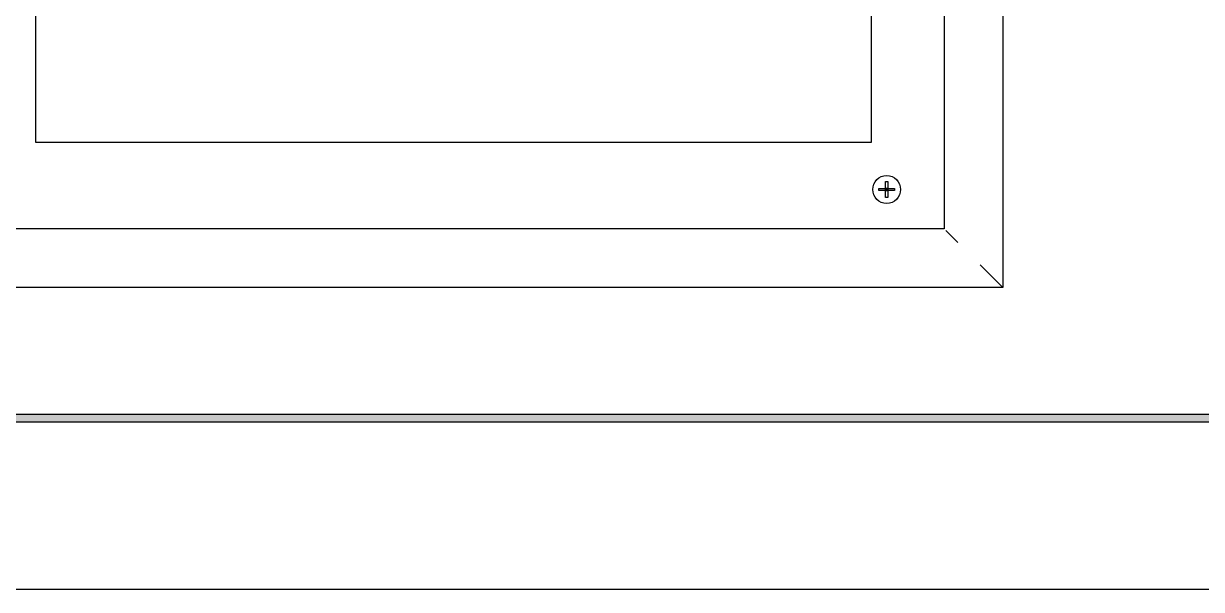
# Model space of a CAD drawing. Header units: millimetres. Extents: x 10903 to 284569, y 2319 to 62017.
# Drawn here: x 237661 to 239435, y 9912 to 10764 of the extents above; entities that cross this region are included whole.
import ezdxf

# ---------------------------------------------------------------- set-up
doc = ezdxf.new("R2010")
doc.units = ezdxf.units.MM
for name, color, linetype in [('cps', 7, 'Continuous'), ('CPST', 6, 'Continuous'), ('FORM', 7, 'Continuous')]:
    doc.layers.add(name, color=color, linetype=linetype)

msp = doc.modelspace()

# ---------------------------------------------------------------- hatches: boundary and pattern name
at = {"layer": 'FORM'}
h = msp.add_hatch(color=256, dxfattribs=at)
h.paths.add_polyline_path([(235876.9, 10175.8), (244984.6, 10175.8), (244984.6, 16461.8), (235876.9, 16461.8)], flags=16)
h.paths.add_polyline_path([(235865.5, 10164.4), (244996.1, 10164.4), (244996.1, 16473.2), (235865.5, 16473.2)])

# ---------------------------------------------------------------- linework, layer by layer
at = {"layer": 'cps'}
for p, q in [((239135.8, 15080), (239135.8, 10366.6)), ((239047.3, 14991.5), (239047.3, 10455.1)), ((238959.2, 10526.1), (238962.4, 10526.1)), ((238959.2, 10515.6), (238959.2, 10526.1)), ((238962.4, 10526.1), (238962.4, 10515.6)), ((238948.8, 10515.6), (238959.2, 10515.6)), ((238948.8, 10512.5), (238948.8, 10515.6)), ((238959.2, 10512.5), (238948.8, 10512.5)), ((238962.4, 10515.6), (238959.2, 10515.6)), ((238959.2, 10515.6), (238960.8, 10514.1)), ((238959.2, 10512.5), (238959.2, 10515.6)), ((238960.8, 10514.1), (238959.2, 10514.1)), ((238960.8, 10514.1), (238959.2, 10512.5)), ((238959.2, 10512.5), (238962.4, 10512.5)), ((238959.2, 10502.1), (238959.2, 10512.5)), ((238962.4, 10502.1), (238959.2, 10502.1)), ((238960.8, 10514.1), (238962.4, 10515.6)), ((238960.8, 10515.6), (238960.8, 10514.1)), ((238962.4, 10514.1), (238960.8, 10514.1)), ((238962.4, 10512.5), (238960.8, 10514.1)), ((238960.8, 10514.1), (238960.8, 10512.5)), ((238962.4, 10515.6), (238962.4, 10512.5)), ((238962.4, 10515.6), (238972.8, 10515.6)), ((238962.4, 10512.5), (238962.4, 10502.1)), ((238972.8, 10512.5), (238962.4, 10512.5)), ((238972.8, 10515.6), (238972.8, 10512.5)), ((239047.3, 10455.1), (237034.3, 10455.1)), ((239049.8, 10452.6), (239068.1, 10434.3)), ((239068.1, 10434.3), (239049.8, 10452.6)), ((239133.7, 10368.7), (239101.8, 10400.6)), ((239101.8, 10400.6), (239133.7, 10368.7)), ((239135.8, 10366.6), (236945.8, 10366.6)), ((239133.7, 10368.7), (239134.4, 10368)), ((239134.4, 10368), (239133.7, 10368.7)), ((239135.8, 10366.6), (239134.4, 10368)), ((239134.4, 10368), (239135.8, 10366.6)), ((239135.8, 10366.6), (239135.8, 10366.6)), ((239135.8, 10366.6), (239135.8, 10366.6))]:
    msp.add_line(p, q, dxfattribs=at)
msp.add_circle((238960.8, 10514.1), 21, dxfattribs=at)
at = {"layer": 'CPST', "color": 2}
msp.add_lwpolyline([(237679.6, 14857.5), (238937.7, 14857.5), (238937.7, 10585), (237679.6, 10585)], close=True, dxfattribs=at)
at = {"layer": 'FORM'}
for p, q in [((235865.5, 10164.4), (244996.1, 10164.4)), ((235876.9, 10175.8), (244984.6, 10175.8))]:
    msp.add_line(p, q, dxfattribs=at)
at = {"layer": 'FORM', "color": 8}
msp.add_line((245248.5, 9912), (235613.1, 9912), dxfattribs=at)

doc.saveas('drawing.dxf')
